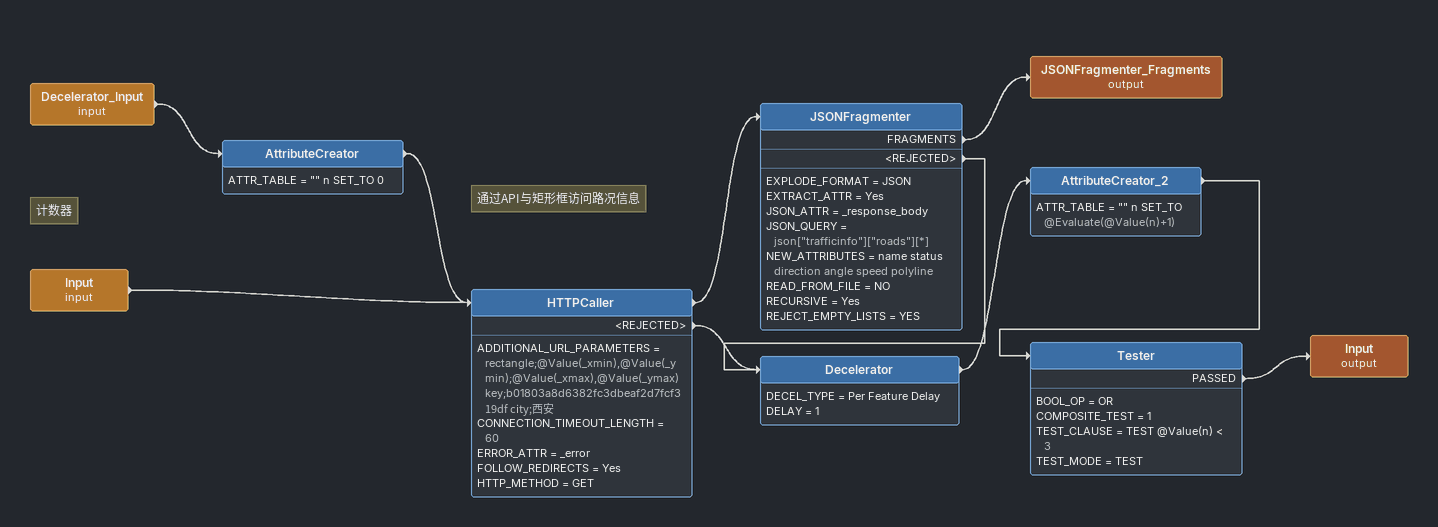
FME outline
Decelerator_Input (input)
    -> AttributeCreator
Note: 计数器
AttributeCreator
    ATTR_TABLE = "" n SET_TO 0
    -> HTTPCaller
Input (input)
    -> HTTPCaller
Note: 通过API与矩形框访问路况信息
HTTPCaller
    ADDITIONAL_URL_PARAMETERS = rectangle;@Value(_xmin),@Value(_ymin);@Value(_xmax),@Value(_ymax) key;b01803a8d6382fc3dbeaf2d7fcf319df city;西安
    CONNECTION_TIMEOUT_LENGTH = 60
    ERROR_ATTR = _error
    FOLLOW_REDIRECTS = Yes
    HTTP_METHOD = GET
    -> JSONFragmenter
    <REJECTED> -> Decelerator
JSONFragmenter
    EXPLODE_FORMAT = JSON
    EXTRACT_ATTR = Yes
    JSON_ATTR = _response_body
    JSON_QUERY = json["trafficinfo"]["roads"][*]
    NEW_ATTRIBUTES = name status direction angle speed polyline
    READ_FROM_FILE = NO
    RECURSIVE = Yes
    REJECT_EMPTY_LISTS = YES
    FRAGMENTS -> JSONFragmenter_Fragments (output)
    <REJECTED> -> Decelerator
JSONFragmenter_Fragments (output)
Decelerator
    DECEL_TYPE = Per Feature Delay
    DELAY = 1
    -> AttributeCreator_2
AttributeCreator_2
    ATTR_TABLE = "" n SET_TO @Evaluate(@Value(n)+1)
    -> Tester
Tester
    BOOL_OP = OR
    COMPOSITE_TEST = 1
    TEST_CLAUSE = TEST @Value(n) < 3
    TEST_MODE = TEST
    PASSED -> Input (output)
Input (output)
